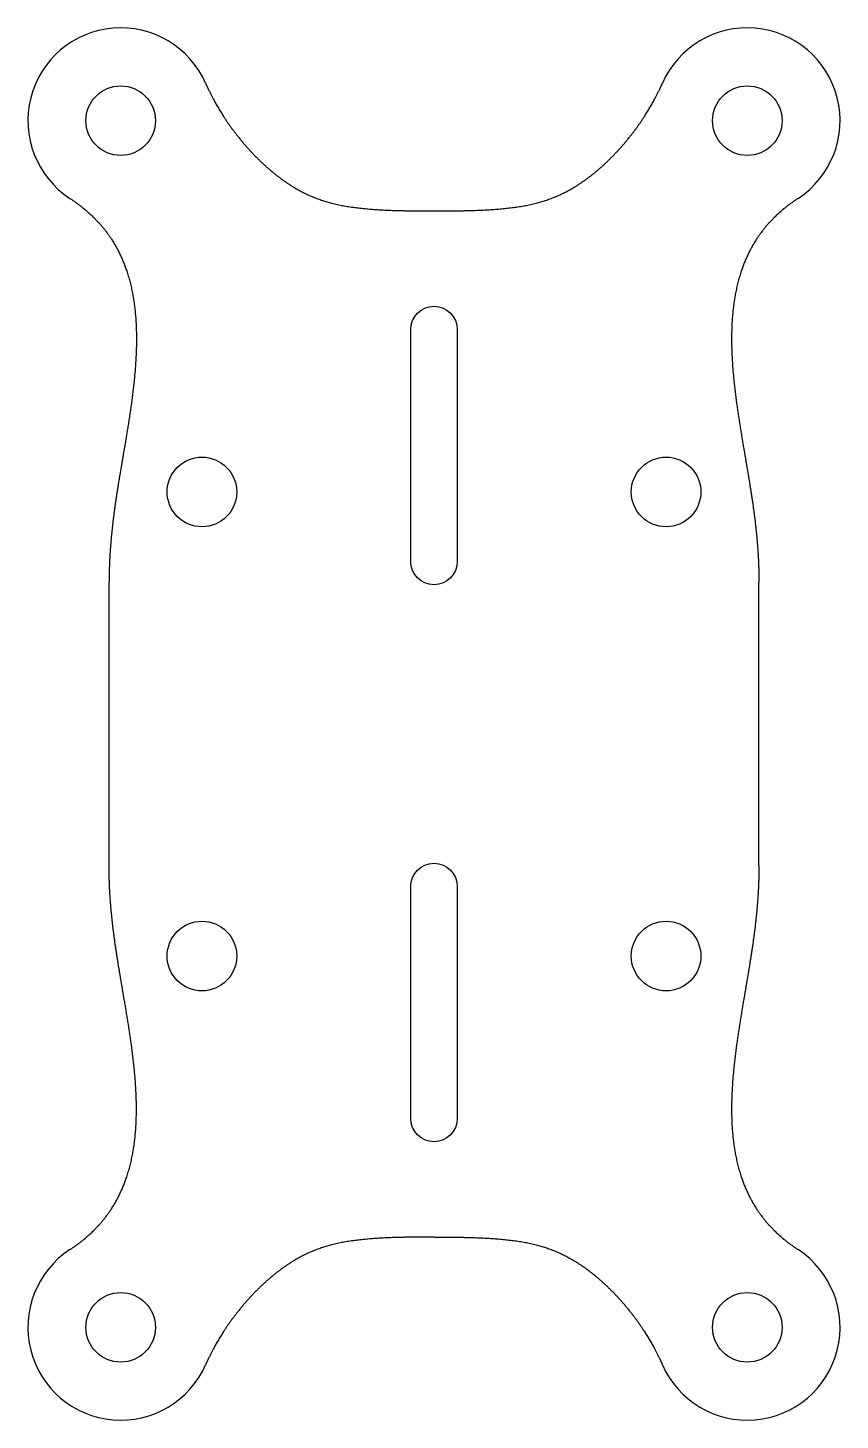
# Model space of a CAD drawing. Header units: millimetres. Extents: x -17.5 to 17.5, y -30 to 30.
import ezdxf

# ---------------------------------------------------------------- set-up
doc = ezdxf.new("R2010")
doc.units = ezdxf.units.MM
doc.layers.get('0').update_dxf_attribs({"linetype": 'CONTINUOUS'})

msp = doc.modelspace()

# ---------------------------------------------------------------- linework, layer by layer
for p, q in [((-14, -6.108), (-14, 6.108)), ((14, -6.108), (14, 6.108))]:
    msp.add_line(p, q)
for points in [[(-1, 17, -1), (1, 17), (1, 7, -1), (-1, 7)], [(1, -17, -1), (-1, -17), (-1, -7, -1), (1, -7)]]:
    msp.add_lwpolyline(points, format="xyb", close=True)
for centre in [(-13.5, 26), (13.5, 26), (-10, 10), (10, 10), (-10, -10), (10, -10), (-13.5, -26), (13.5, -26)]:
    msp.add_circle(centre, 1.5)
for centre, start, end in [((-13.5, 26), 23.74998, 236.82664), ((13.5, 26), -56.82664, 156.25002), ((-13.5, -26), 123.17336, 336.25002), ((13.5, -26), -156.25002, 56.82664)]:
    msp.add_arc(centre, 4, start, end)
for points in [[(-9.839, 27.611), (-9.734, 27.374), (-9.511, 26.908), (-9.133, 26.235), (-8.551, 25.392), (-7.732, 24.454), (-6.865, 23.664), (-5.979, 23.047), (-5.074, 22.612), (-4.105, 22.338), (-3.001, 22.186), (-1.945, 22.131), (-1.026, 22.112), (-0.352, 22.108), (0, 22.108)], [(0, 22.108), (0.352, 22.108), (1.026, 22.112), (1.945, 22.131), (3.001, 22.186), (4.105, 22.338), (5.074, 22.612), (5.979, 23.047), (6.865, 23.664), (7.732, 24.454), (8.551, 25.392), (9.133, 26.235), (9.511, 26.908), (9.734, 27.374), (9.839, 27.611)], [(-15.689, 22.652), (-15.338, 22.423), (-14.697, 21.934), (-13.916, 21.108), (-13.219, 19.839), (-12.82, 18.055), (-12.771, 16.177), (-12.946, 14.302), (-13.23, 12.504), (-13.534, 10.805), (-13.795, 9.192), (-13.934, 7.947), (-13.988, 7.024), (-14, 6.413), (-14, 6.108)], [(15.689, 22.652), (15.338, 22.423), (14.697, 21.934), (13.916, 21.108), (13.219, 19.839), (12.82, 18.055), (12.771, 16.177), (12.946, 14.302), (13.23, 12.504), (13.534, 10.805), (13.795, 9.192), (13.934, 7.947), (13.988, 7.024), (14, 6.413), (14, 6.108)], [(-15.689, -22.652), (-15.338, -22.423), (-14.697, -21.934), (-13.916, -21.108), (-13.219, -19.839), (-12.82, -18.055), (-12.771, -16.177), (-12.946, -14.302), (-13.23, -12.504), (-13.534, -10.805), (-13.795, -9.192), (-13.934, -7.947), (-13.988, -7.024), (-14, -6.413), (-14, -6.108)], [(14, -6.108), (14, -6.413), (13.988, -7.024), (13.934, -7.947), (13.795, -9.192), (13.534, -10.805), (13.23, -12.504), (12.946, -14.302), (12.771, -16.177), (12.82, -18.055), (13.219, -19.839), (13.916, -21.108), (14.697, -21.934), (15.338, -22.423), (15.689, -22.652)], [(0, -22.108), (-0.352, -22.108), (-1.026, -22.112), (-1.945, -22.131), (-3.001, -22.186), (-4.105, -22.338), (-5.074, -22.612), (-5.979, -23.047), (-6.865, -23.664), (-7.732, -24.454), (-8.551, -25.392), (-9.133, -26.235), (-9.511, -26.908), (-9.734, -27.374), (-9.839, -27.611)], [(0, -22.108), (0.352, -22.108), (1.026, -22.112), (1.945, -22.131), (3.001, -22.186), (4.105, -22.338), (5.074, -22.612), (5.979, -23.047), (6.865, -23.664), (7.732, -24.454), (8.551, -25.392), (9.133, -26.235), (9.511, -26.908), (9.734, -27.374), (9.839, -27.611)]]:
    msp.add_open_spline(points, degree=5)

doc.saveas('drawing.dxf')
